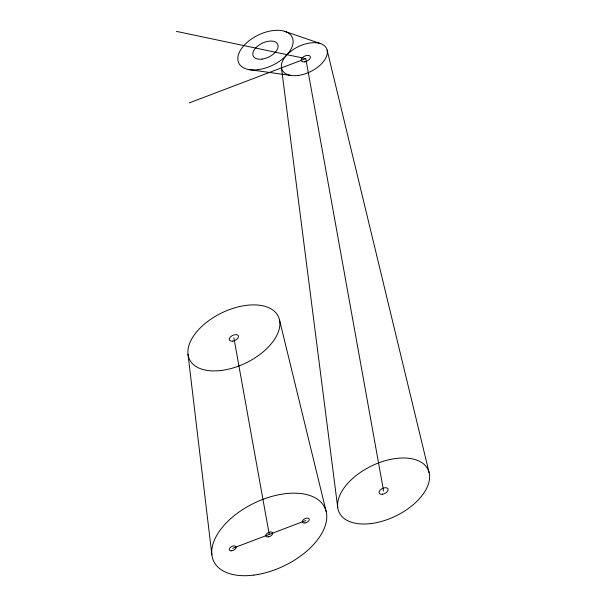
<?xml version="1.0" encoding="UTF-8"?>
<svg xmlns="http://www.w3.org/2000/svg" width="606" height="606" viewBox="0 0 606 606"><rect width="100%" height="100%" fill="white"/><g stroke="black" fill="none" stroke-linecap="round" stroke-linejoin="round"><path stroke-width="0.91" d="M189.284 102.891L305.788 58.638L383.598 490.996M232.659 548.332L305.841 520.539M249.763 69.728L291.281 75.485M176.414 31.376L305.788 58.638M285.062 31.459L320.65 43.64M279.411 319.536L326.164 511.479M327.111 50.018L429.131 472.665M233.886 337.906L269.253 534.431M281.411 67.44L337.724 507.51M187.996 354.268L211.888 554.884M253.869 575.086A61.676 34.754 -25.9 0 0 324.945 507.942A61.676 34.754 -25.9 0 0 228.947 520.274A61.676 34.754 -25.9 0 0 253.869 575.086M371.289 523.523A49.344 27.808 -25.9 0 0 428.154 469.809A49.344 27.808 -25.9 0 0 351.351 479.672A49.344 27.808 -25.9 0 0 371.289 523.523M221.576 370.425A49.344 27.808 -25.9 0 0 278.442 316.711A49.344 27.808 -25.9 0 0 201.639 326.573A49.344 27.808 -25.9 0 0 221.576 370.425M298.19 75.447A24.672 13.9 -25.9 0 0 326.619 48.586A24.672 13.9 -25.9 0 0 288.221 53.517A24.672 13.9 -25.9 0 0 298.19 75.447M258.073 69.682A29.649 16.71 -25.9 0 0 292.243 37.405A29.649 16.71 -25.9 0 0 246.089 43.329A29.649 16.71 -25.9 0 0 258.073 69.682M262.08 59.085A13.567 7.643 -25.9 0 0 277.715 44.314A13.567 7.643 -25.9 0 0 256.596 47.026A13.567 7.643 -25.9 0 0 262.08 59.085M304.56 61.888A4.931 2.78 -25.9 0 0 310.249 56.517A4.931 2.78 -25.9 0 0 302.568 57.502A4.931 2.78 -25.9 0 0 304.56 61.888M382.363 494.254A4.931 2.78 -25.9 0 0 388.052 488.883A4.931 2.78 -25.9 0 0 380.371 489.868A4.931 2.78 -25.9 0 0 382.363 494.254M232.651 341.155A4.931 2.78 -25.9 0 0 238.34 335.785A4.931 2.78 -25.9 0 0 230.659 336.769A4.931 2.78 -25.9 0 0 232.651 341.155M268.329 536.871A3.704 2.083 -25.9 0 0 272.594 532.848A3.704 2.083 -25.9 0 0 266.829 533.583A3.704 2.083 -25.9 0 0 268.329 536.871M231.734 550.771A3.704 2.083 -25.9 0 0 235.999 546.748A3.704 2.083 -25.9 0 0 230.242 547.483A3.704 2.083 -25.9 0 0 231.734 550.771M304.916 522.978A3.704 2.083 -25.9 0 0 309.181 518.948A3.704 2.083 -25.9 0 0 303.424 519.683A3.704 2.083 -25.9 0 0 304.916 522.978"/></g></svg>
